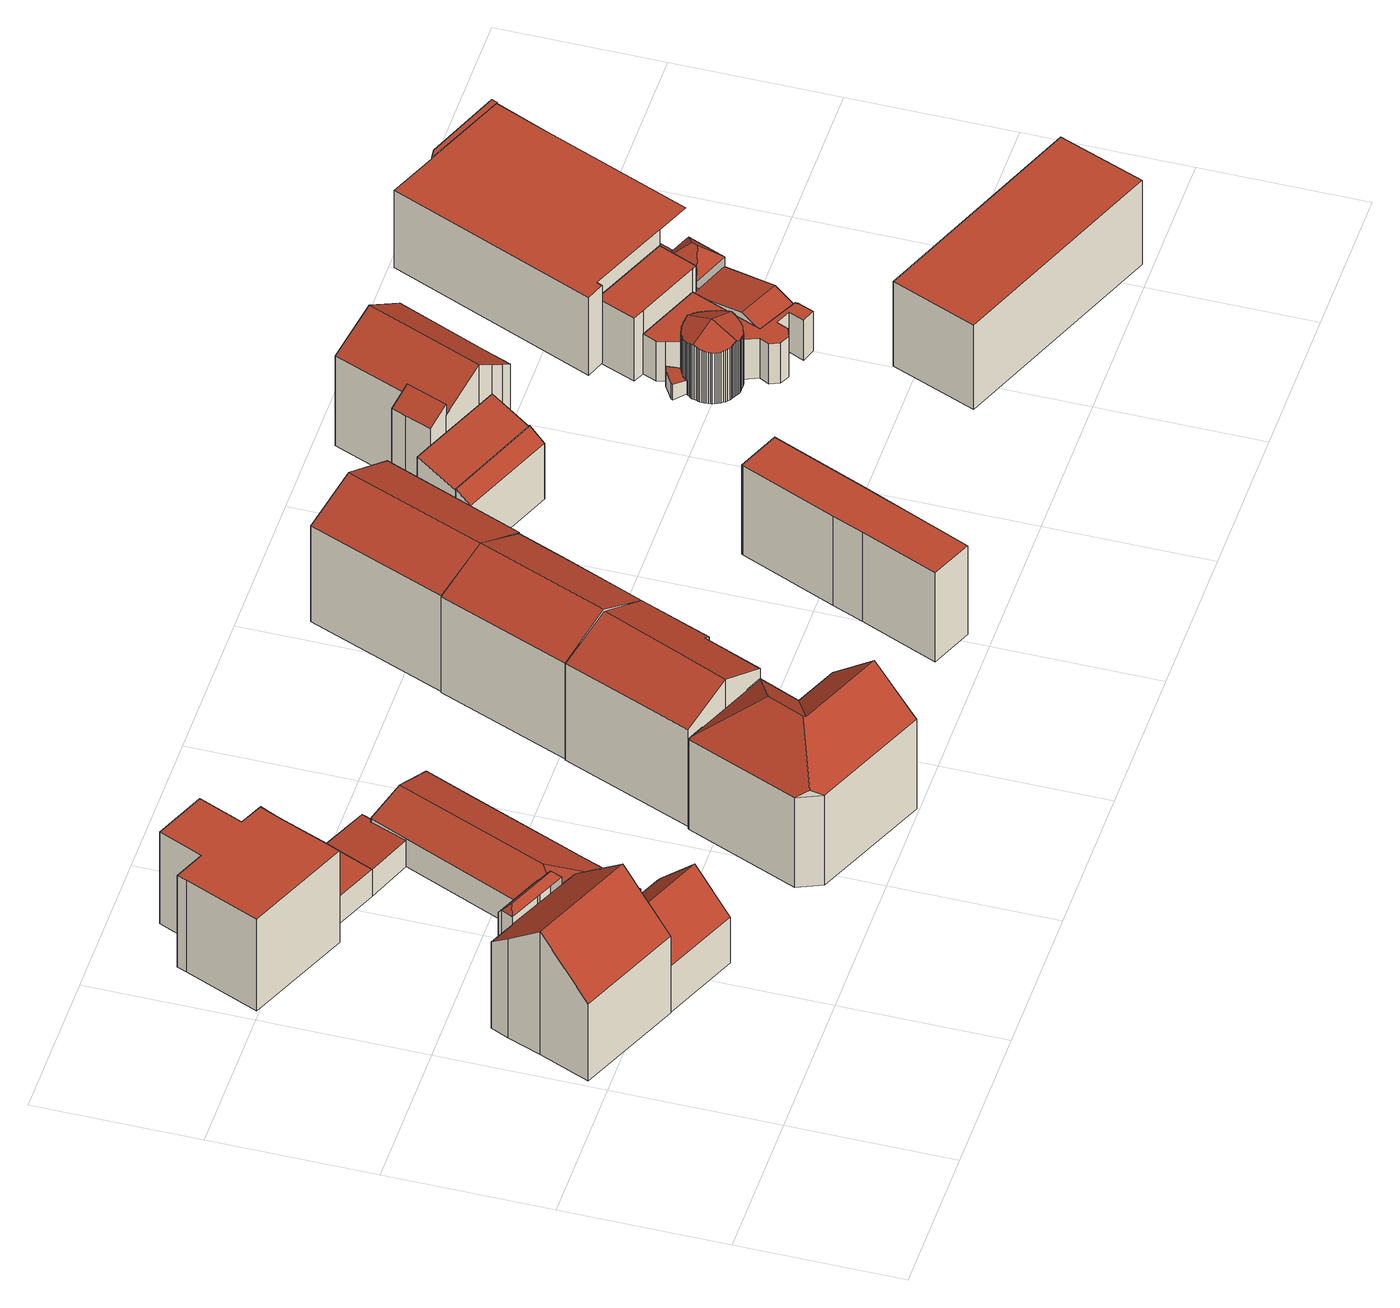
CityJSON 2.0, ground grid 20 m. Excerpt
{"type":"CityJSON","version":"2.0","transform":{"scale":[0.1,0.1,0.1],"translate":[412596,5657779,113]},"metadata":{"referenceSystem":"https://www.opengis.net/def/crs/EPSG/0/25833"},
"CityObjects":{
"building1":{"type":"Building","attributes":{"Gemeindeschluessel":14612000,"Geometrietyp2DReferenz":"3000","function":"31001_9998","roofType":"9999"},"children":["building1-1","building1-2"]},
"building1-1":{"type":"BuildingPart","attributes":{"Dachtyp_tdc":"tdcFreeFormRoof","Dachneigung":48.7,"QualitaetDacherkennung":22,"Geometrietyp2DReferenz":"3000","measuredHeight":14.8,"roofType":"5000"},"parents":["building1"],"geometry":[{"type":"MultiSurface","lod":"2","boundaries":[[[0,1,2,3]],[[1,4,5,6,2]],[[7,8,9]],[[7,10,11,8]],[[10,12,13,11]],[[12,14,15,13]],[[14,0,3,15]],[[10,7,16]],[[7,4,17,16]],[[4,1,17]],[[1,0,14,12,10,16,17]],[[3,2,6,8,11,13,15]]],"semantics":{"surfaces":[{"type":"WallSurface"},{"type":"RoofSurface"},{"type":"GroundSurface"}],"values":[0,0,0,0,0,0,0,1,1,1,1,2]}}]},
"building1-2":{"type":"BuildingPart","attributes":{"Dachtyp_tdc":"tdcGableRoof","Dachneigung":45.22,"QualitaetDacherkennung":68,"Geometrietyp2DReferenz":"3000","measuredHeight":18.19,"roofType":"3100"},"parents":["building1"],"geometry":[{"type":"MultiSurface","lod":"2","boundaries":[[[18,9,8]],[[5,19,6]],[[19,20,21,6]],[[20,22,23,21]],[[22,24,25,23]],[[24,26,27,25]],[[26,28,29,27]],[[28,30,31,29]],[[30,32,33,31]],[[32,34,35,33]],[[34,18,8,35]],[[30,28,26,24]],[[24,22,20,19,5,9,18,34,32,30]],[[8,6,21,23,25,27,29,31,33,35]]],"semantics":{"surfaces":[{"type":"WallSurface"},{"type":"RoofSurface"},{"type":"GroundSurface"}],"values":[0,0,0,0,0,0,0,0,0,0,0,1,1,2]}}]},
"building2":{"type":"Building","attributes":{"Dachtyp_tdc":"tdcFreeFormRoof","Gemeindeschluessel":14612000,"Dachneigung":45.53,"QualitaetDacherkennung":67,"Geometrietyp2DReferenz":"3000","measuredHeight":11.75,"function":"31001_9998","roofType":"5000"},"geometry":[{"type":"Solid","lod":"2","boundaries":[[[[36,37,38,39]],[[37,40,41,38]],[[40,42,43,41]],[[42,44,45,43]],[[46,44,42,40,47]],[[36,46,47,37]],[[40,37,47]],[[36,44,46]],[[45,39,38,41,43]],[[44,36,39,45]]]],"semantics":{"surfaces":[{"type":"WallSurface"},{"type":"RoofSurface"},{"type":"GroundSurface"}],"values":[[0,0,0,0,1,1,0,0,2,0]]}}]},
"building3":{"type":"Building","attributes":{"Dachtyp_tdc":"tdcPolyFlatRoof","Gemeindeschluessel":14612000,"Dachneigung":0,"QualitaetDacherkennung":51,"Geometrietyp2DReferenz":"3000","measuredHeight":13.56,"function":"31001_9998","roofType":"1000"},"geometry":[{"type":"Solid","lod":"2","boundaries":[[[[48,49,50,51]],[[49,52,53,50]],[[52,54,55,53]],[[54,56,57,55]],[[56,58,59,57]],[[58,60,61,59]],[[60,62,63,61]],[[62,64,65,63]],[[64,66,67,65]],[[66,68,69,67]],[[68,48,51,69]],[[68,66,64,62,60,58,56,54,52,49,48]],[[51,50,53,55,57,59,61,63,65,67,69]]]],"semantics":{"surfaces":[{"type":"WallSurface"},{"type":"RoofSurface"},{"type":"GroundSurface"}],"values":[[0,0,0,0,0,0,0,0,0,0,0,1,2]]}}]},
"building4":{"type":"Building","attributes":{"Dachtyp_tdc":"tdcPolyFlatRoof","Gemeindeschluessel":14612000,"Dachneigung":0,"QualitaetDacherkennung":71,"Geometrietyp2DReferenz":"3000","measuredHeight":3.99,"function":"31001_9998","roofType":"1000"},"geometry":[{"type":"Solid","lod":"2","boundaries":[[[[70,71,72,73]],[[71,74,75,72]],[[74,76,77,75]],[[76,70,73,77]],[[76,74,71,70]],[[73,72,75,77]]]],"semantics":{"surfaces":[{"type":"WallSurface"},{"type":"RoofSurface"},{"type":"GroundSurface"}],"values":[[0,0,0,0,1,2]]}}]},
"building5":{"type":"Building","attributes":{"Gemeindeschluessel":14612000,"Geometrietyp2DReferenz":"3000","function":"31001_9998","roofType":"9999"},"children":["building5-1","building5-2"]},
"building5-1":{"type":"BuildingPart","attributes":{"Dachtyp_tdc":"tdcPolyFlatRoof","Dachneigung":2.6,"QualitaetDacherkennung":79,"Geometrietyp2DReferenz":"3000","measuredHeight":4.31,"roofType":"2100"},"parents":["building5"],"geometry":[{"type":"MultiSurface","lod":"2","boundaries":[[[78,79,80,81]],[[79,82,83,80]],[[82,84,85,86,83]],[[84,82,79,78,87]],[[81,80,83,86]]],"semantics":{"surfaces":[{"type":"WallSurface"},{"type":"RoofSurface"},{"type":"GroundSurface"}],"values":[0,0,0,1,2]}}]},
"building5-2":{"type":"BuildingPart","attributes":{"Dachtyp_tdc":"tdcHipAndGableRoof","Dachneigung":15.2,"QualitaetDacherkennung":78,"Geometrietyp2DReferenz":"3000","measuredHeight":5.49,"roofType":"5000"},"parents":["building5"],"geometry":[{"type":"MultiSurface","lod":"2","boundaries":[[[88,89,90,91]],[[89,92,93,90]],[[92,94,95,93]],[[94,96,97,95]],[[96,98,99,97]],[[98,100,101,99]],[[100,102,78,81,101]],[[85,103,104,86]],[[103,105,106,104]],[[105,107,108,106]],[[107,88,91,108]],[[103,85,87,102,100,109]],[[100,98,96,94,92,109]],[[92,89,88,107,105,103,109]],[[91,90,93,95,97,99,101,81,86,104,106,108]]],"semantics":{"surfaces":[{"type":"WallSurface"},{"type":"RoofSurface"},{"type":"GroundSurface"}],"values":[0,0,0,0,0,0,0,0,0,0,0,1,1,1,2]}}]},
"building6":{"type":"Building","attributes":{"Dachtyp_tdc":"tdcPolyFlatRoof","Gemeindeschluessel":14612000,"Dachneigung":2.92,"QualitaetDacherkennung":72,"Geometrietyp2DReferenz":"3000","measuredHeight":3.83,"function":"31001_9998","roofType":"2100"},"geometry":[{"type":"Solid","lod":"2","boundaries":[[[[110,111,72,108]],[[111,112,73,72]],[[112,113,114,73]],[[113,115,90,114]],[[115,116,91,90]],[[116,110,108,91]],[[116,115,113,112,111,110]],[[108,72,73,114,90,91]]]],"semantics":{"surfaces":[{"type":"WallSurface"},{"type":"RoofSurface"},{"type":"GroundSurface"}],"values":[[0,0,0,0,0,0,1,2]]}}]},
"building7":{"type":"Building","attributes":{"Dachtyp_tdc":"tdcFreeFormRoof","Gemeindeschluessel":14612000,"Dachneigung":41.24,"QualitaetDacherkennung":22,"Geometrietyp2DReferenz":"3000","measuredHeight":18.75,"function":"31001_9998","roofType":"5000"},"geometry":[{"type":"Solid","lod":"2","boundaries":[[[[117,118,119,120]],[[118,121,122,119]],[[121,123,124,122]],[[123,125,126,124]],[[125,127,128,126]],[[127,129,130,128]],[[129,131,132,130]],[[131,117,120,132]],[[133,131,129]],[[134,135,136,133,129,127]],[[134,127,125]],[[137,138,135,134,125,123]],[[137,123,121]],[[138,137,121,118]],[[136,135,138,118,117]],[[133,136,117,131]],[[120,119,122,124,126,128,130,132]]]],"semantics":{"surfaces":[{"type":"WallSurface"},{"type":"RoofSurface"},{"type":"GroundSurface"}],"values":[[0,0,0,0,0,0,0,0,1,1,0,1,0,1,1,1,2]]}}]},
"building8":{"type":"Building","attributes":{"Dachtyp_tdc":"tdcGableRoof","Gemeindeschluessel":14612000,"Dachneigung":24.15,"QualitaetDacherkennung":84,"Geometrietyp2DReferenz":"3000","measuredHeight":17.3,"function":"31001_9998","roofType":"3100"},"geometry":[{"type":"Solid","lod":"2","boundaries":[[[[139,140,141,142]],[[140,143,144,141]],[[143,145,146,144]],[[145,147,148,146]],[[147,149,150,148]],[[149,151,152,150]],[[151,153,154,152]],[[153,139,142,154]],[[149,147,145,143]],[[143,140,139,153,151,149]],[[142,141,144,146,148,150,152,154]]]],"semantics":{"surfaces":[{"type":"WallSurface"},{"type":"RoofSurface"},{"type":"GroundSurface"}],"values":[[0,0,0,0,0,0,0,0,1,1,2]]}}]},
"building9":{"type":"Building","attributes":{"Dachtyp_tdc":"tdcFreeFormRoof","Gemeindeschluessel":14612000,"Dachneigung":27,"QualitaetDacherkennung":81,"Geometrietyp2DReferenz":"3000","measuredHeight":17.52,"function":"31001_9998","roofType":"5000"},"geometry":[{"type":"Solid","lod":"2","boundaries":[[[[147,155,156,157]],[[155,158,159,156]],[[158,160,161,159]],[[160,151,162,161]],[[151,147,157,162]],[[160,158,163,164,151]],[[164,163,155,147]],[[158,155,163]],[[147,151,164]],[[157,156,159,161,162]]]],"semantics":{"surfaces":[{"type":"WallSurface"},{"type":"RoofSurface"},{"type":"GroundSurface"}],"values":[[0,0,0,0,0,1,1,0,0,2]]}}]},
"building10":{"type":"Building","attributes":{"Dachtyp_tdc":"tdcFreeFormRoof","Gemeindeschluessel":14612000,"Dachneigung":24.89,"QualitaetDacherkennung":81,"Geometrietyp2DReferenz":"3000","measuredHeight":17.24,"function":"31001_9998","roofType":"5000"},"geometry":[{"type":"Solid","lod":"2","boundaries":[[[[165,166,167,168]],[[166,169,170,167]],[[169,171,172,170]],[[171,165,168,172]],[[173,174,171,169]],[[173,169,166]],[[174,173,166,165]],[[174,165,171]],[[168,167,170,172]]]],"semantics":{"surfaces":[{"type":"WallSurface"},{"type":"RoofSurface"},{"type":"GroundSurface"}],"values":[[0,0,0,0,1,0,1,0,2]]}}]},
"building11":{"type":"Building","attributes":{"Dachtyp_tdc":"tdcPolyFlatRoof","Gemeindeschluessel":14612000,"Dachneigung":0,"QualitaetDacherkennung":78,"Geometrietyp2DReferenz":"3000","measuredHeight":13.21,"function":"31001_9998","roofType":"1000"},"geometry":[{"type":"Solid","lod":"2","boundaries":[[[[175,176,177,178]],[[176,179,180,177]],[[179,181,182,180]],[[181,183,184,182]],[[183,185,186,184]],[[185,187,188,186]],[[187,189,190,188]],[[189,191,192,190]],[[191,193,194,192]],[[193,175,178,194]],[[193,191,189,187,185,183,181,179,176,175]],[[178,177,180,182,184,186,188,190,192,194]]]],"semantics":{"surfaces":[{"type":"WallSurface"},{"type":"RoofSurface"},{"type":"GroundSurface"}],"values":[[0,0,0,0,0,0,0,0,0,0,1,2]]}}]},
"building12":{"type":"Building","attributes":{"Dachtyp_tdc":"tdcPolyFlatRoof","Gemeindeschluessel":14612000,"Dachneigung":9.41,"QualitaetDacherkennung":58,"Geometrietyp2DReferenz":"3000","measuredHeight":5.51,"function":"31001_9998","roofType":"2100"},"geometry":[{"type":"Solid","lod":"2","boundaries":[[[[195,196,197,198]],[[196,199,200,197]],[[199,201,202,200]],[[201,195,198,202]],[[201,199,196,195]],[[198,197,200,202]]]],"semantics":{"surfaces":[{"type":"WallSurface"},{"type":"RoofSurface"},{"type":"GroundSurface"}],"values":[[0,0,0,0,1,2]]}}]},
"building13":{"type":"Building","attributes":{"Dachtyp_tdc":"tdcPolyFlatRoof","Gemeindeschluessel":14612000,"Dachneigung":0,"QualitaetDacherkennung":61,"Geometrietyp2DReferenz":"3000","measuredHeight":4.64,"function":"31001_9998","roofType":"1000"},"geometry":[{"type":"Solid","lod":"2","boundaries":[[[[203,204,205,206]],[[204,207,208,205]],[[207,209,210,208]],[[209,211,212,210]],[[211,203,206,212]],[[211,209,207,204,203]],[[206,205,208,210,212]]]],"semantics":{"surfaces":[{"type":"WallSurface"},{"type":"RoofSurface"},{"type":"GroundSurface"}],"values":[[0,0,0,0,0,1,2]]}}]},
"building14":{"type":"Building","attributes":{"Dachtyp_tdc":"tdcPolyFlatRoof","Gemeindeschluessel":14612000,"Dachneigung":33.82,"QualitaetDacherkennung":39,"Geometrietyp2DReferenz":"3000","measuredHeight":9.69,"function":"31001_9998","roofType":"2100"},"geometry":[{"type":"Solid","lod":"2","boundaries":[[[[213,214,215,216]],[[214,217,218,215]],[[217,219,220,218]],[[219,213,216,220]],[[219,217,214,213]],[[216,215,218,220]]]],"semantics":{"surfaces":[{"type":"WallSurface"},{"type":"RoofSurface"},{"type":"GroundSurface"}],"values":[[0,0,0,0,1,2]]}}]},
"building15":{"type":"Building","attributes":{"Dachtyp_tdc":"tdcPolyFlatRoof","Gemeindeschluessel":14612000,"Dachneigung":17.84,"QualitaetDacherkennung":71,"Geometrietyp2DReferenz":"3000","measuredHeight":11.24,"function":"31001_9998","roofType":"2100"},"geometry":[{"type":"Solid","lod":"2","boundaries":[[[[221,222,223,220]],[[222,224,225,223]],[[224,226,227,225]],[[226,228,216,227]],[[228,221,220,216]],[[228,226,224,222,221]],[[220,223,225,227,216]]]],"semantics":{"surfaces":[{"type":"WallSurface"},{"type":"RoofSurface"},{"type":"GroundSurface"}],"values":[[0,0,0,0,0,1,2]]}}]},
"building16":{"type":"Building","attributes":{"Gemeindeschluessel":14612000,"Geometrietyp2DReferenz":"3000","function":"31001_9998","roofType":"9999"},"children":["building16-1","building16-2"]},
"building16-1":{"type":"BuildingPart","attributes":{"Dachtyp_tdc":"tdcGableRoof","Dachneigung":29.38,"QualitaetDacherkennung":70,"Geometrietyp2DReferenz":"3000","measuredHeight":16.66,"roofType":"3100"},"parents":["building16"],"geometry":[{"type":"MultiSurface","lod":"2","boundaries":[[[229,230,231,232]],[[230,233,234,231]],[[233,235,236,234]],[[235,237,238,236]],[[237,239,240,238]],[[239,241,242,240]],[[241,243,244,242]],[[243,245,246,244]],[[247,229,232,248]],[[243,241,239,237,235,233,230]],[[230,229,247,245,243]],[[232,231,234,236,238,240,242,244,246,248]]],"semantics":{"surfaces":[{"type":"WallSurface"},{"type":"RoofSurface"},{"type":"GroundSurface"}],"values":[0,0,0,0,0,0,0,0,0,1,1,2]}}]},
"building16-2":{"type":"BuildingPart","attributes":{"Dachtyp_tdc":"tdcPolyFlatRoof","Dachneigung":32.9,"QualitaetDacherkennung":51,"Geometrietyp2DReferenz":"3000","measuredHeight":15,"roofType":"2100"},"parents":["building16"],"geometry":[{"type":"MultiSurface","lod":"2","boundaries":[[[249,250,251,246,245]],[[250,252,253,251]],[[252,254,255,253]],[[254,256,247,248,255]],[[254,252,250,249,256]],[[248,246,251,253,255]]],"semantics":{"surfaces":[{"type":"WallSurface"},{"type":"RoofSurface"},{"type":"GroundSurface"}],"values":[0,0,0,0,1,2]}}]},
"building17":{"type":"Building","attributes":{"name":"Nordbad","Dachtyp_tdc":"tdcPolyFlatRoof","Gemeindeschluessel":14612000,"Dachneigung":10.61,"QualitaetDacherkennung":51,"Geometrietyp2DReferenz":"3000","measuredHeight":2.32,"function":"31001_3221","roofType":"2100"},"geometry":[{"type":"Solid","lod":"2","boundaries":[[[[257,258,259,260]],[[258,261,262,259]],[[261,263,264,262]],[[263,265,266,264]],[[265,267,268,266]],[[267,269,270,268]],[[269,271,272,270]],[[271,273,274,272]],[[273,275,276,274]],[[275,277,278,276]],[[277,279,280,278]],[[279,281,282,280]],[[281,257,260,282]],[[281,279,277,275,273,271,269,267,265,263,261,258,257]],[[260,259,262,264,266,268,270,272,274,276,278,280,282]]]],"semantics":{"surfaces":[{"type":"WallSurface"},{"type":"RoofSurface"},{"type":"GroundSurface"}],"values":[[0,0,0,0,0,0,0,0,0,0,0,0,0,1,2]]}}]},
"building18":{"type":"Building","attributes":{"name":"Nordbad","Dachtyp_tdc":"tdcFreeFormRoof","Gemeindeschluessel":14612000,"Dachneigung":30.78,"QualitaetDacherkennung":79,"Geometrietyp2DReferenz":"3000","measuredHeight":9.51,"function":"31001_3221","roofType":"5000"},"geometry":[{"type":"Solid","lod":"2","boundaries":[[[[283,284,285,286]],[[284,287,288,285]],[[287,289,290,288]],[[289,291,292,290]],[[291,293,294,292]],[[293,295,296,294]],[[295,297,298,296]],[[297,299,300,298]],[[299,301,302,300]],[[301,303,304,302]],[[303,305,306,304]],[[305,307,308,306]],[[307,309,310,308]],[[309,311,312,310]],[[311,313,314,312]],[[313,315,316,314]],[[315,317,318,316]],[[317,319,320,318]],[[319,321,322,320]],[[321,323,324,322]],[[323,325,326,324]],[[327,328,329,330]],[[328,331,332,329]],[[331,333,334,332]],[[333,335,336,334]],[[335,337,338,336]],[[337,339,340,338]],[[339,341,342,340]],[[341,343,344,342]],[[343,345,346,344]],[[345,347,348,346]],[[347,349,270,348]],[[349,350,268,270]],[[350,351,266,268]],[[351,352,264,266]],[[352,353,262,264]],[[353,354,259,262]],[[354,355,260,259]],[[355,356,282,260]],[[356,357,280,282]],[[357,358,359,280]],[[358,360,361,359]],[[360,362,363,361]],[[362,364,365,363]],[[364,366,367,365]],[[366,368,369,367]],[[368,370,371,369]],[[370,372,373,371]],[[372,374,375,373]],[[374,376,377,375]],[[376,378,379,377]],[[378,380,381,379]],[[380,382,383,381]],[[382,384,385,383]],[[384,386,387,385]],[[386,388,389,387]],[[388,390,391,389]],[[390,392,393,391]],[[392,394,395,393]],[[394,396,397,395]],[[396,398,399,397]],[[398,400,401,399]],[[400,402,403,401]],[[402,404,405,403]],[[404,406,407,405]],[[406,408,409,407]],[[325,327,330,326]],[[410,411,412,413]],[[411,414,415,412]],[[414,416,417,415]],[[416,418,419,417]],[[418,420,421,419]],[[420,422,423,421]],[[422,424,425,423]],[[424,426,427,425]],[[426,428,429,427]],[[428,430,431,429]],[[430,432,433,431]],[[432,434,435,433]],[[434,436,437,435]],[[436,438,439,437]],[[438,440,441,439]],[[440,442,443,441]],[[442,444,445,443]],[[444,446,447,445]],[[446,448,449,447]],[[448,283,286,449]],[[319,317,315,313,311,309,307,305,303,301,299,297,450,451,452,339,337,335,333,331,328,327,325,323,321]],[[374,372,370,368,366,364,362,360,358,357,356,355,354,353,352,351,350,349,347,345,343,341,452,451]],[[410,408,406,404,402,400,398,396,394,392,390,388,386,384,382,380,378,376,374,451,418,416,414,411]],[[422,420,418,451,450,295,293,291,289,287,284,283,448,446,444,442,440,438,436,434,432,430,428,426,424]],[[297,295,450]],[[341,339,452]],[[286,285,288,290,292,294,296,298,300,302,304,306,308,310,312,314,316,318,320,322,324,326,330,329,332,334,336,338,340,342,344,346,348,270,268,266,264,262,259,260,282,280,359,361,363,365,367,369,371,373,375,377,379,381,383,385,387,389,391,393,395,397,399,401,403,405,407,409,413,412,415,417,419,421,423,425,427,429,431,433,435,437,439,441,443,445,447,449]],[[408,410,413,409]]]],"semantics":{"surfaces":[{"type":"WallSurface"},{"type":"RoofSurface"},{"type":"GroundSurface"}],"values":[[0,0,0,0,0,0,0,0,0,0,0,0,0,0,0,0,0,0,0,0,0,0,0,0,0,0,0,0,0,0,0,0,0,0,0,0,0,0,0,0,0,0,0,0,0,0,0,0,0,0,0,0,0,0,0,0,0,0,0,0,0,0,0,0,0,0,0,0,0,0,0,0,0,0,0,0,0,0,0,0,0,0,0,0,0,0,0,1,1,1,1,0,0,2,0]]}}]},
"building19":{"type":"Building","attributes":{"name":"Nordbad","Dachtyp_tdc":"tdcPolyFlatRoof","Gemeindeschluessel":14612000,"Dachneigung":0,"QualitaetDacherkennung":47,"Geometrietyp2DReferenz":"3000","measuredHeight":5.92,"function":"31001_3221","roofType":"1000"},"geometry":[{"type":"Solid","lod":"2","boundaries":[[[[453,454,455,456]],[[454,457,458,455]],[[457,459,460,458]],[[459,461,462,460]],[[461,463,464,462]],[[463,465,466,464]],[[465,467,468,466]],[[467,469,470,468]],[[469,471,472,470]],[[471,473,474,472]],[[473,475,476,474]],[[475,477,441,476]],[[477,478,439,441]],[[478,479,437,439]],[[479,480,435,437]],[[480,481,433,435]],[[481,482,431,433]],[[482,483,429,431]],[[483,484,427,429]],[[484,485,425,427]],[[485,486,423,425]],[[486,487,421,423]],[[487,488,419,421]],[[488,489,417,419]],[[489,490,415,417]],[[490,491,412,415]],[[491,492,413,412]],[[492,493,409,413]],[[493,494,407,409]],[[494,495,405,407]],[[495,496,403,405]],[[496,497,401,403]],[[497,498,399,401]],[[498,499,397,399]],[[499,500,395,397]],[[500,501,393,395]],[[501,502,391,393]],[[502,503,389,391]],[[503,504,387,389]],[[504,505,385,387]],[[505,506,383,385]],[[507,508,379,381]],[[508,509,377,379]],[[509,510,375,377]],[[510,511,373,375]],[[511,512,371,373]],[[512,513,369,371]],[[513,514,367,369]],[[514,515,365,367]],[[515,516,363,365]],[[516,517,361,363]],[[517,518,359,361]],[[518,519,280,359]],[[519,520,278,280]],[[520,521,522,278]],[[521,523,524,522]],[[523,525,526,524]],[[525,527,528,526]],[[527,453,456,528]],[[527,525,523,521,520,519,518,517,516,515,514,513,512,511,510,509,508,507,506,505,504,503,502,501,500,499,498,497,496,495,494,493,492,491,490,489,488,487,486,485,484,483,482,481,480,479,478,477,475,473,471,469,467,465,463,461,459,457,454,453]],[[456,455,458,460,462,464,466,468,470,472,474,476,441,439,437,435,433,431,429,427,425,423,421,419,417,415,412,413,409,407,405,403,401,399,397,395,393,391,389,387,385,383,381,379,377,375,373,371,369,367,365,363,361,359,280,278,522,524,526,528]],[[506,507,381,383]]]],"semantics":{"surfaces":[{"type":"WallSurface"},{"type":"RoofSurface"},{"type":"GroundSurface"}],"values":[[0,0,0,0,0,0,0,0,0,0,0,0,0,0,0,0,0,0,0,0,0,0,0,0,0,0,0,0,0,0,0,0,0,0,0,0,0,0,0,0,0,0,0,0,0,0,0,0,0,0,0,0,0,0,0,0,0,0,0,1,2,0]]}}]},
"building20":{"type":"Building","attributes":{"name":"Nordbad","Dachtyp_tdc":"tdcPolyFlatRoof","Gemeindeschluessel":14612000,"Dachneigung":0,"QualitaetDacherkennung":64,"Geometrietyp2DReferenz":"3000","measuredHeight":9.33,"function":"31001_3221","roofType":"1000"},"geometry":[{"type":"Solid","lod":"2","boundaries":[[[[529,530,531,524]],[[530,532,533,531]],[[532,534,535,533]],[[534,536,537,535]],[[536,538,539,537]],[[538,540,526,539]],[[540,529,524,526]],[[540,538,536,534,532,530,529]],[[524,531,533,535,537,539,526]]]],"semantics":{"surfaces":[{"type":"WallSurface"},{"type":"RoofSurface"},{"type":"GroundSurface"}],"values":[[0,0,0,0,0,0,0,1,2]]}}]},
"building21":{"type":"Building","attributes":{"Dachtyp_tdc":"tdcPolyFlatRoof","Gemeindeschluessel":14612000,"Dachneigung":0,"QualitaetDacherkennung":45,"Geometrietyp2DReferenz":"3000","measuredHeight":12.52,"function":"31001_9998","roofType":"1000"},"geometry":[{"type":"Solid","lod":"2","boundaries":[[[[541,542,543,544]],[[542,545,546,543]],[[545,547,548,546]],[[547,541,544,548]],[[547,545,542,541]],[[544,543,546,548]]]],"semantics":{"surfaces":[{"type":"WallSurface"},{"type":"RoofSurface"},{"type":"GroundSurface"}],"values":[[0,0,0,0,1,2]]}}]},
"building22":{"type":"Building","attributes":{"name":"Nordbad","Gemeindeschluessel":14612000,"Geometrietyp2DReferenz":"3000","function":"31001_3221","roofType":"9999"},"children":["building22-1","building22-2","building22-3","building22-4","building22-5"]},
"building22-1":{"type":"BuildingPart","attributes":{"Dachtyp_tdc":"tdcFreeFormRoof","Dachneigung":44.6,"QualitaetDacherkennung":18,"Geometrietyp2DReferenz":"3000","measuredHeight":9.28,"roofType":"5000"},"parents":["building22"],"geometry":[{"type":"MultiSurface","lod":"2","boundaries":[[[549,550,551,552,553,554]],[[555,556,557,558,559]],[[560,561,556,555]],[[560,555,550]],[[561,560,550,549]],[[561,549,562,556]],[[553,552,558,557,563]]],"semantics":{"surfaces":[{"type":"WallSurface"},{"type":"RoofSurface"},{"type":"GroundSurface"}],"values":[0,0,1,1,1,1,2]}}]},
"building22-2":{"type":"BuildingPart","attributes":{"Dachtyp_tdc":"tdcGableRoof","Dachneigung":10.9,"QualitaetDacherkennung":34,"Geometrietyp2DReferenz":"3000","measuredHeight":6.72,"roofType":"3100"},"parents":["building22"],"geometry":[{"type":"MultiSurface","lod":"2","boundaries":[[[564,565,566,567]],[[565,568,569,566]],[[551,564,567,552]],[[568,565,570]],[[564,551,571]],[[565,564,571,570]],[[551,559,568,570,571]],[[567,566,569,558,552]]],"semantics":{"surfaces":[{"type":"WallSurface"},{"type":"RoofSurface"},{"type":"GroundSurface"}],"values":[0,0,0,0,0,1,1,2]}}]},
"building22-3":{"type":"BuildingPart","attributes":{"Dachtyp_tdc":"tdcPolyFlatRoof","Dachneigung":0,"QualitaetDacherkennung":24,"Geometrietyp2DReferenz":"3000","measuredHeight":11.67,"roofType":"1000"},"parents":["building22"],"geometry":[{"type":"MultiSurface","lod":"2","boundaries":[[[572,573,574,575,576]],[[573,577,578,574]],[[577,579,580,581,578]],[[579,577,573,572]],[[575,574,578,581]]],"semantics":{"surfaces":[{"type":"WallSurface"},{"type":"RoofSurface"},{"type":"GroundSurface"}],"values":[0,0,0,1,2]}}]},
"building22-4":{"type":"BuildingPart","attributes":{"Dachtyp_tdc":"tdcPolyFlatRoof","Dachneigung":0,"QualitaetDacherkennung":0,"Geometrietyp2DReferenz":"3000","measuredHeight":3.49,"roofType":"9999"},"parents":["building22"],"geometry":[{"type":"MultiSurface","lod":"2","boundaries":[[[582,554,583,584,585]],[[585,584,586,587]],[[584,583,588,586]],[[583,554,553,588]],[[587,586,588,553,563]],[[563,553,554,582]],[[587,563,582,585]]],"semantics":{"surfaces":[{"type":"RoofSurface"},{"type":"WallSurface"},{"type":"GroundSurface"},{"type":"ClosureSurface","isClosure":"1","QuelleClosure":"LoD1Solid"}],"values":[0,1,1,1,2,3,3]}}]},
"building22-5":{"type":"BuildingPart","attributes":{"Dachtyp_tdc":"tdcPolyFlatRoof","Dachneigung":0,"QualitaetDacherkennung":44,"Geometrietyp2DReferenz":"3000","measuredHeight":11.51,"roofType":"1000"},"parents":["building22"],"geometry":[{"type":"MultiSurface","lod":"2","boundaries":[[[589,590,591,557,556]],[[590,592,593,591]],[[592,594,595,593]],[[594,596,597,595]],[[596,576,575,597]],[[580,598,585,587,581]],[[580,576,596,594,592,590,589,599,598]],[[587,563,557,591,593,595,597,575,581]]],"semantics":{"surfaces":[{"type":"WallSurface"},{"type":"RoofSurface"},{"type":"GroundSurface"}],"values":[0,0,0,0,0,0,1,2]}}]}
},
"vertices":[
[161,324,145],[177,317,145],[177,317,6],[161,324,6],[171,302,145],[171,302,133],[171,302,6],[94,336,145],[94,336,6],[94,336,134],[101,350,145],[101,350,6],[102,354,140],[102,354,6],[163,328,140],[163,328,6],[105,340,154],[167,313,154],
[94,336,133],[171,302,134],[192,293,133],[192,293,6],[178,261,162],[178,261,6],[165,231,188],[165,231,6],[139,169,120],[139,169,6],[9,225,120],[9,225,6],[35,287,188],[35,287,6],[51,328,153],[51,328,6],[61,350,134],[61,350,6],
[233,129,75],[139,169,75],[139,169,7],[233,129,7],[178,261,74],[178,261,7],[268,222,74],[268,222,7],[272,220,74],[272,220,7],[252,175,125],[158,215,125],
[15,603,142],[54,694,142],[54,694,6],[15,603,6],[59,706,142],[59,706,6],[97,690,142],[97,690,6],[120,744,142],[120,744,6],[184,717,142],[184,717,6],[161,663,142],[161,663,6],[190,650,142],[190,650,6],[179,626,142],[179,626,6],[153,563,142],[153,563,6],[146,547,142],[146,547,6],
[251,596,49],[224,533,49],[224,533,9],[251,596,9],[153,563,49],[153,563,9],[179,626,49],[179,626,9],
[284,264,49],[276,243,49],[276,243,9],[284,264,9],[208,270,52],[208,270,9],[216,291,52],[216,291,50],[216,291,9],[251,277,50],
[301,557,50],[304,556,51],[304,556,9],[301,557,9],[347,538,64],[347,538,9],[390,520,51],[390,520,9],[365,462,51],[365,462,9],[304,315,51],[304,315,9],[284,265,51],[284,265,9],[284,264,51],[191,301,49],[191,301,9],[212,353,49],[212,353,9],[280,511,50],[280,511,9],[269,352,64],
[280,511,48],[224,533,48],[251,596,44],[311,570,44],[311,570,9],[304,556,45],[301,557,45],
[541,185,141],[519,135,141],[519,135,8],[541,185,8],[573,112,141],[573,112,8],[526,3,141],[526,3,8],[381,65,141],[381,65,8],[368,95,141],[368,95,8],[425,232,141],[425,232,8],[426,233,141],[426,233,8],[427,231,143],[374,80,151],[440,107,196],[459,152,196],[550,58,193],[442,104,193],
[572,257,155],[541,185,156],[541,185,11],[572,257,11],[485,208,184],[485,208,11],[426,233,155],[426,233,11],[491,392,154],[491,392,11],[553,366,184],[553,366,11],[613,341,153],[613,341,11],[578,254,152],[578,254,11],
[556,552,154],[556,552,12],[491,392,12],[678,499,153],[678,499,12],[653,437,153],[653,437,12],[613,341,12],[617,525,187],[552,366,187],
[556,552,155],[624,720,155],[624,720,13],[556,552,13],[748,669,155],[748,669,13],[678,499,155],[678,499,13],[686,695,186],[617,525,186],
[915,278,143],[863,156,143],[863,156,11],[915,278,11],[849,124,143],[849,124,11],[848,121,143],[848,121,11],[807,27,143],[807,27,11],[755,49,143],[755,49,11],[795,143,143],[795,143,11],[811,181,143],[811,181,11],[861,298,143],[861,298,11],[862,300,143],[862,300,11],
[909,137,59],[896,104,65],[896,104,10],[909,137,10],[849,124,65],[849,124,10],[863,156,59],[863,156,10],
[748,669,60],[760,700,60],[760,700,14],[748,669,14],[830,672,60],[830,672,14],[817,640,60],[817,640,14],[795,649,60],[795,649,14],
[894,550,108],[886,531,94],[886,531,11],[894,550,11],[767,580,94],[767,580,11],[774,599,108],[774,599,11],
[774,599,106],[795,649,124],[795,649,11],[817,640,124],[817,640,11],[916,599,123],[916,599,11],[894,550,106],
[900,773,148],[954,750,182],[954,750,15],[900,773,15],[1005,730,145],[1005,730,15],[958,620,145],[958,620,15],[944,587,146],[944,587,15],[932,592,154],[932,592,15],[916,599,166],[916,599,15],[895,608,182],[895,608,15],[842,630,149],[842,630,15],[862,680,149],[862,680,15],
[842,630,165],[817,640,148],[817,640,15],[830,672,148],[830,672,15],[837,690,148],[837,690,15],[862,680,165],
[1102,439,32],[1100,438,32],[1100,438,12],[1102,439,12],[1098,436,32],[1098,436,12],[1095,435,32],[1095,435,12],[1093,433,32],[1093,433,12],[1092,431,32],[1092,431,12],[1090,429,32],[1090,429,12],[1077,441,35],[1077,441,12],[1078,443,35],[1078,443,12],[1096,455,35],[1096,455,12],[1103,457,35],[1103,457,12],[1108,441,32],[1108,441,12],[1105,440,32],[1105,440,12],
[1118,374,88],[1116,374,88],[1116,374,12],[1118,374,12],[1113,374,89],[1113,374,12],[1111,374,90],[1111,374,12],[1109,374,90],[1109,374,12],[1106,375,91],[1106,375,12],[1104,376,92],[1104,376,12],[1102,377,93],[1102,377,12],[1100,378,92],[1100,378,12],[1098,379,91],[1098,379,12],[1096,380,90],[1096,380,12],[1094,381,89],[1094,381,12],[1092,383,89],[1092,383,12],[1090,385,88],[1090,385,12],[1089,387,88],[1089,387,12],[1087,389,87],[1087,389,12],[1086,391,87],[1086,391,12],[1085,393,87],[1085,393,12],[1084,395,87],[1084,395,12],[1083,398,87],[1083,398,12],[1083,400,87],[1083,400,12],[1082,402,88],[1082,402,12],[1082,405,88],[1082,407,88],[1082,407,12],[1082,405,12],[1082,409,89],[1082,409,12],[1082,412,90],[1082,412,12],[1082,414,90],[1082,414,12],[1083,416,91],[1083,416,12],[1084,419,92],[1084,419,12],[1084,421,93],[1084,421,12],[1085,423,92],[1085,423,12],[1087,425,91],[1087,425,12],[1088,427,90],[1088,427,12],[1090,429,89],[1092,431,88],[1093,433,88],[1095,435,87],[1098,436,87],[1100,438,87],[1102,439,87],[1105,440,87],[1108,441,87],[1111,441,87],[1111,441,12],[1113,442,87],[1113,442,12],[1115,442,88],[1115,442,12],[1118,442,88],[1118,442,12],[1120,442,89],[1120,442,12],[1122,441,90],[1122,441,12],[1125,441,90],[1125,441,12],[1127,440,91],[1127,440,12],[1129,440,92],[1129,440,12],[1131,439,91],[1131,439,12],[1133,438,90],[1133,438,12],[1135,436,90],[1135,436,12],[1137,435,89],[1137,435,12],[1139,433,88],[1139,433,12],[1141,432,88],[1141,432,12],[1143,430,87],[1143,430,12],[1144,428,87],[1144,428,12],[1145,426,86],[1145,426,12],[1147,424,86],[1147,424,12],[1148,422,86],[1148,422,12],[1149,419,86],[1149,419,12],[1150,416,86],[1150,416,12],[1150,414,87],[1150,414,12],[1150,412,87],[1150,412,12],[1151,409,87],[1151,409,12],[1151,407,88],[1151,407,12],[1150,404,89],[1150,402,89],[1150,402,12],[1150,404,12],[1150,400,90],[1150,400,12],[1149,398,91],[1149,398,12],[1148,395,92],[1148,395,12],[1147,393,91],[1147,393,12],[1146,391,91],[1146,391,12],[1145,389,90],[1145,389,12],[1143,387,89],[1143,387,12],[1142,385,88],[1142,385,12],[1140,384,88],[1140,384,12],[1139,382,87],[1139,382,12],[1137,381,87],[1137,381,12],[1135,379,87],[1135,379,12],[1133,378,87],[1133,378,12],[1130,377,87],[1130,377,12],[1127,376,87],[1127,376,12],[1125,375,87],[1125,375,12],[1123,374,87],[1123,374,12],[1120,374,87],[1120,374,12],[1103,376,93],[1115,408,107],[1084,420,93],
[1203,339,71],[1202,336,71],[1202,336,12],[1203,339,12],[1203,336,71],[1203,336,12],[1195,316,71],[1195,316,12],[1178,322,71],[1178,322,12],[1186,341,71],[1186,341,12],[1167,349,71],[1167,349,12],[1161,335,71],[1161,335,12],[1148,330,71],[1148,330,12],[1136,336,71],[1136,336,12],[1131,348,71],[1131,348,12],[1137,360,71],[1137,360,12],[1130,377,71],[1133,378,71],[1135,379,71],[1137,381,71],[1139,382,71],[1140,384,71],[1142,385,71],[1143,387,71],[1145,389,71],[1146,391,71],[1147,393,71],[1148,395,71],[1149,398,71],[1150,400,71],[1150,402,71],[1150,404,71],[1151,407,71],[1151,409,71],[1150,412,71],[1150,414,71],[1150,416,71],[1149,419,71],[1148,422,71],[1147,424,71],[1145,426,71],[1144,428,71],[1143,430,71],[1141,432,71],[1139,433,71],[1137,435,71],[1135,436,71],[1133,438,71],[1131,439,71],[1129,440,71],[1127,440,71],[1125,441,71],[1122,441,71],[1120,442,71],[1118,442,71],[1115,442,71],[1113,442,71],[1111,441,71],[1108,441,71],[1103,457,71],[1101,467,71],[1101,467,12],[1108,484,71],[1108,484,12],[1188,451,71],[1188,451,12],[1152,364,71],[1152,364,12],
[1108,484,105],[1094,490,105],[1094,490,12],[1111,531,105],[1111,531,12],[1114,538,105],[1114,538,12],[1214,496,105],[1214,496,12],[1194,449,105],[1194,449,12],[1188,451,105],
[1430,11,136],[1155,122,136],[1155,122,11],[1430,11,11],[1198,226,136],[1198,226,11],[1472,116,136],[1472,116,11],
[1261,477,81],[1241,430,81],[1241,430,67],[1241,430,13],[1261,477,13],[1261,477,48],[1194,449,81],[1214,496,81],[1214,496,13],[1194,449,13],[1194,449,67],[1225,456,106],[1228,463,106],[1256,479,81],[1256,479,13],
[1203,339,67],[1152,364,68],[1152,364,13],[1203,339,13],[1188,451,67],[1188,451,13],[1162,388,80],[1214,365,80],
[1254,767,130],[1266,768,130],[1266,768,13],[1254,767,13],[1254,767,128],[1362,730,130],[1362,730,13],[1359,723,130],[1359,723,128],[1359,723,13],
[1256,479,48],[1282,527,48],[1335,656,48],[1331,658,48],[1335,656,13],[1331,658,13],[1282,527,13],
[1214,496,128],[1114,538,128],[1114,538,13],[1111,531,128],[1111,531,13],[1088,540,128],[1088,540,13],[1194,792,128],[1194,792,13],[1331,658,128],[1256,479,128]
]}
